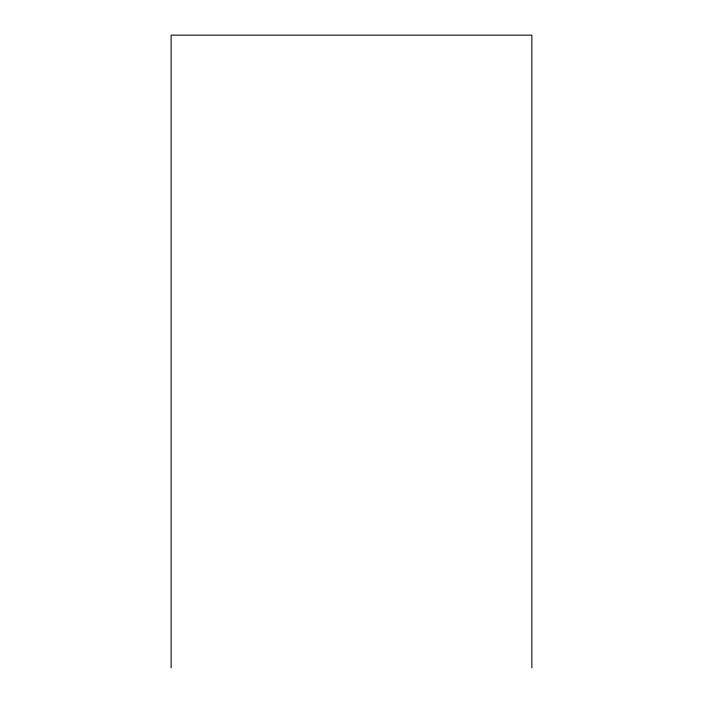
<?xml version="1.0" encoding="UTF-8"?>
<svg xmlns="http://www.w3.org/2000/svg" width="703" height="703" viewBox="0 0 703 703"><rect width="100%" height="100%" fill="white"/><g stroke="black" fill="none" stroke-linecap="round" stroke-linejoin="round"><path stroke-width="1.05" d="M531.863 667.85L531.863 35.15L171.137 35.15L171.137 667.85"/></g></svg>
